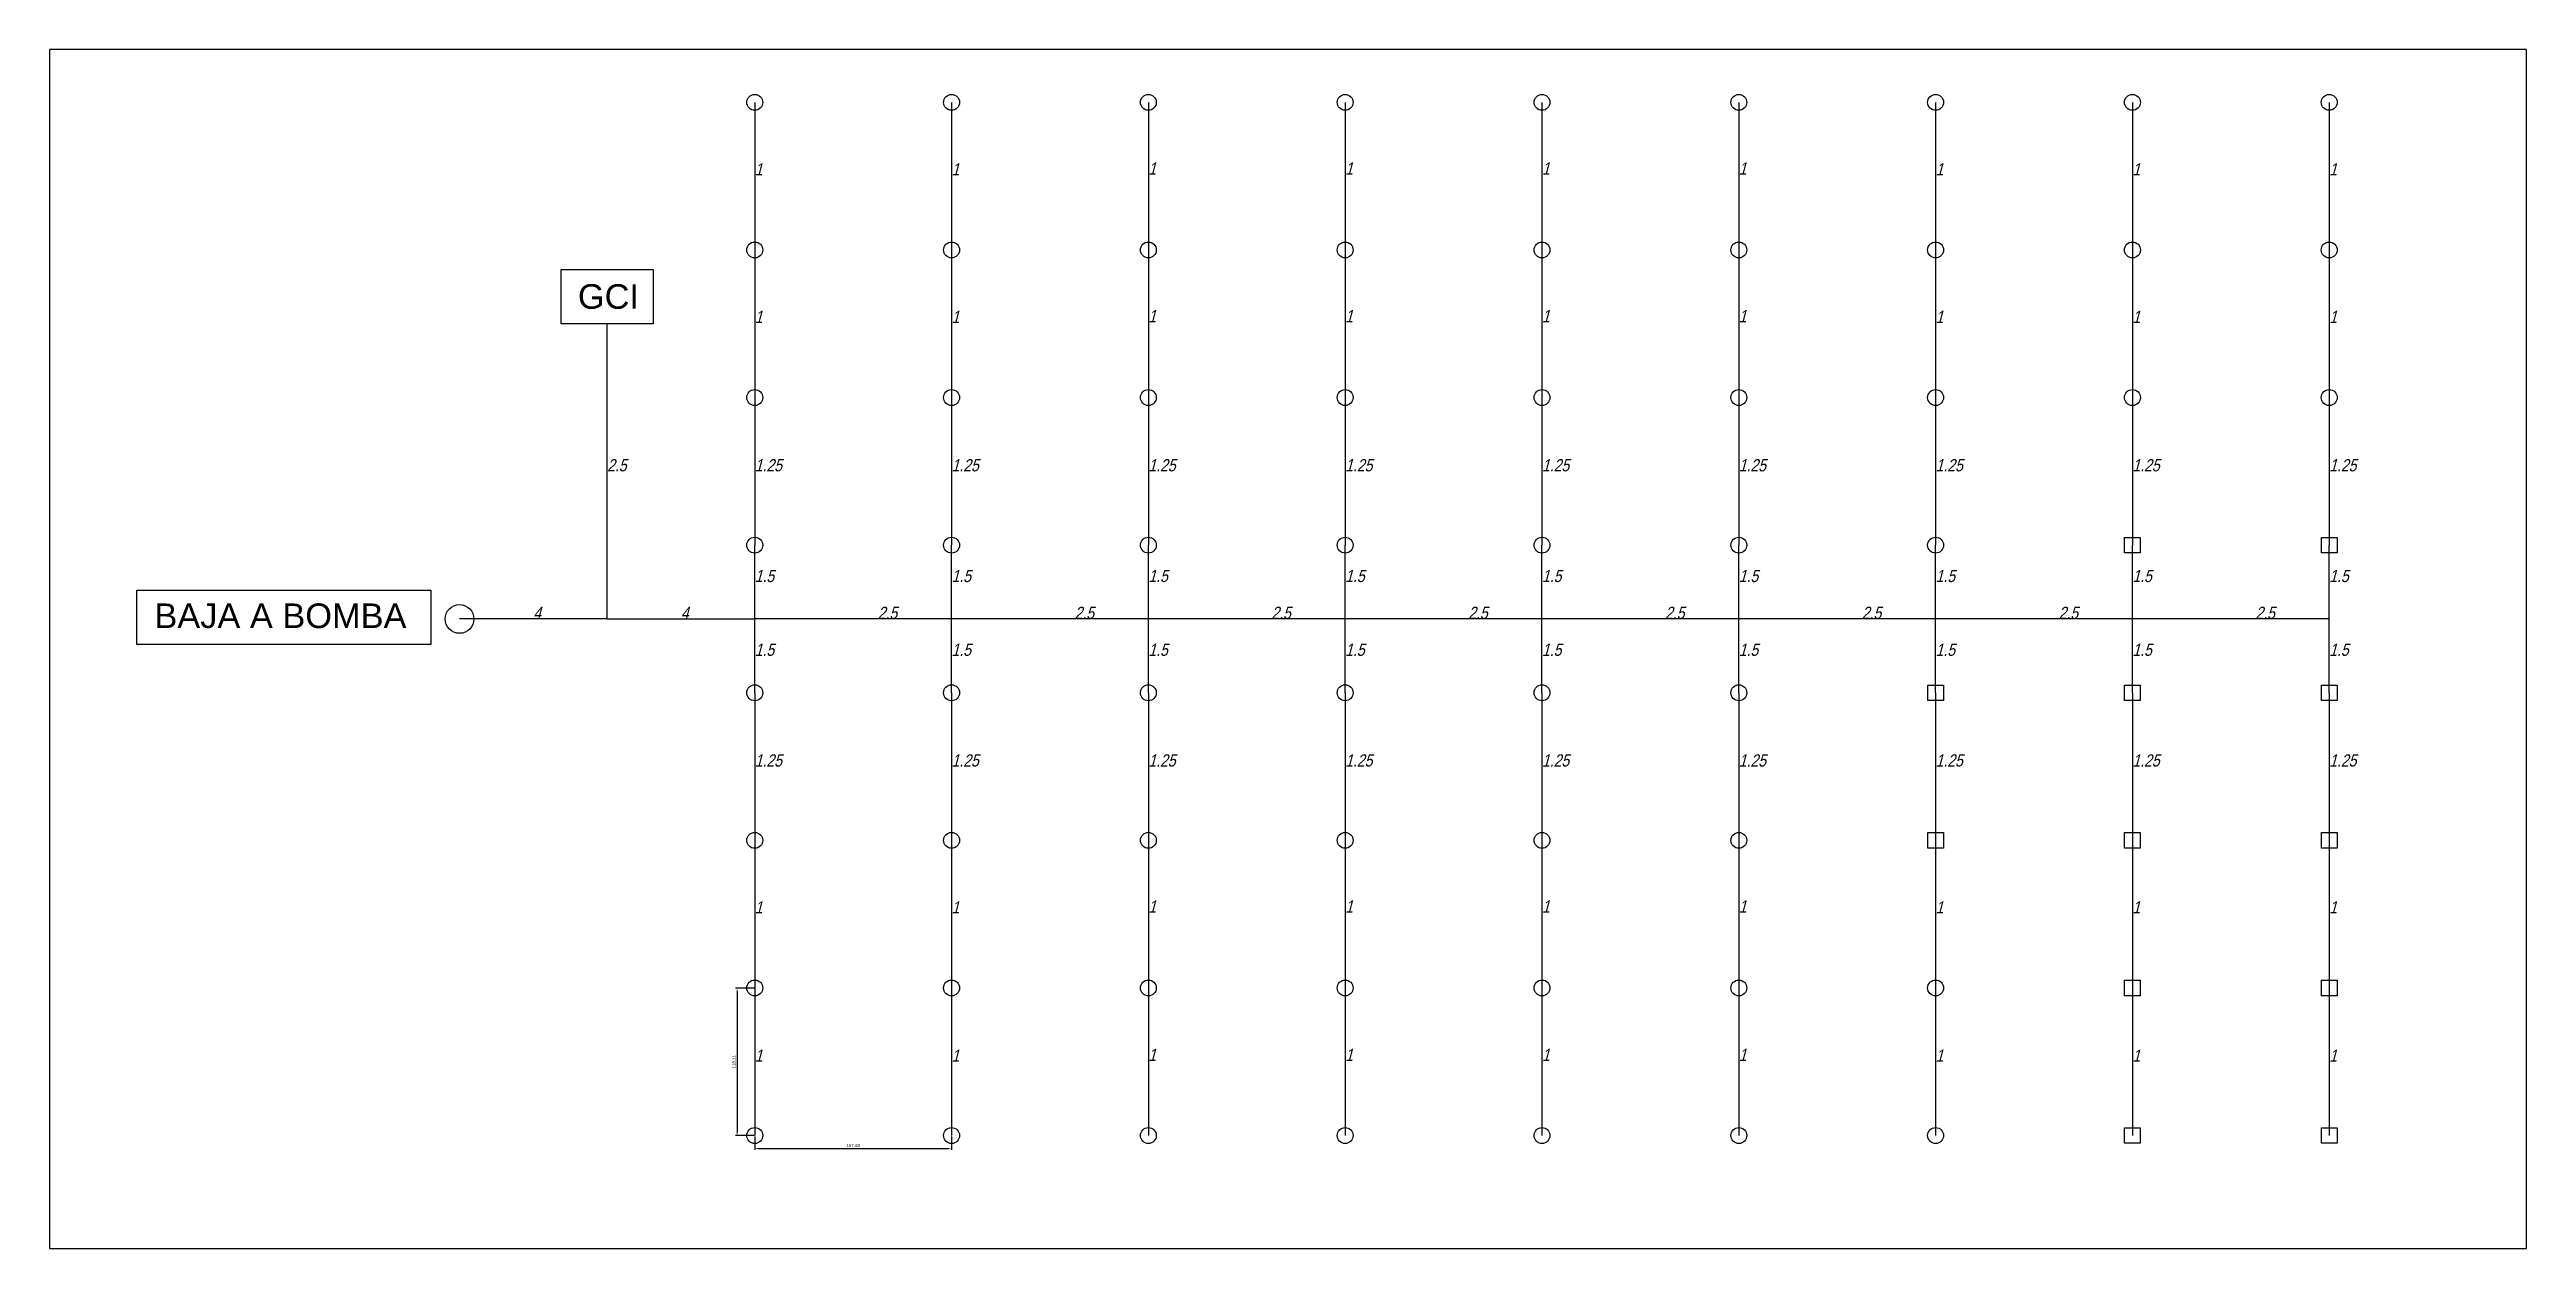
# Model space of a CAD drawing. Header units: millimetres. Extents: x 1280 to 3262, y 594 to 1554.
import ezdxf

# ---------------------------------------------------------------- set-up
doc = ezdxf.new("R2010")
doc.units = ezdxf.units.MM
for name, color, linetype in [('Alimentadores', 5, 'Continuous'), ('Diametros', 2, 'Continuous'), ('Ramales', 4, 'Continuous'), ('Rociadores', 7, 'Continuous')]:
    doc.layers.add(name, color=color, linetype=linetype)
doc.styles.add('ACI', font='technic_.ttf', dxfattribs={"oblique": 15})
doc.styles.get("Standard").update_dxf_attribs({"font": 'arial.ttf'})
doc.dimstyles.new('ISO-25', dxfattribs={"dimtxt": 2.5, "dimasz": 2.5, "dimexe": 1.25, "dimexo": 0.625, "dimtad": 1, "dimtxsty": 'Standard', "dimcen": 2.5, "dimadec": 0, "dimazin": 0, "dimtfac": 1, "dimtmove": 0, "dimatfit": 3, "dimfxl": 1, "dimarcsym": 0})

# ---------------------------------------------------------------- blocks, each defined once
blk = doc.blocks.new('Rociadores Cerrados')
at = {"layer": 'Rociadores', "color": 1}
blk.add_circle((0, 0), 6.36, dxfattribs=at)
blk = doc.blocks.new('Discharging Head Block - Rociadores Abiertos')
at = {"layer": 'Rociadores', "color": 3}
blk.add_lwpolyline([(-6.3, 6.2), (6.3, 6.2), (6.3, -6.2), (-6.3, -6.2)], close=True, dxfattribs=at)
blk = doc.blocks.new('*D5')
at = {"color": 0, "lineweight": -2, "transparency": 16777216}
for p, q in [((1844.1, 802.7), (1829.2, 802.7)), ((1830.5, 800.2), (1830.5, 687.1)), ((1844.1, 684.6), (1829.2, 684.6))]:
    blk.add_line(p, q, dxfattribs=at)
at = {"color": 0, "transparency": 16777216}
for points in [[(1830.1, 800.2), (1830.9, 800.2), (1830.5, 802.7)], [(1830.1, 687.1), (1830.9, 687.1), (1830.5, 684.6)]]:
    blk.add_solid(points, dxfattribs=at)
at = {"layer": 'Defpoints', "color": 0}
for p in [(1844.7, 802.7), (1830.5, 684.6), (1844.7, 684.6)]:
    blk.add_point(p, dxfattribs=at)
at = {"color": 0, "transparency": 16777216, "insert": (1828.3, 743.7), "char_height": 2.5, "attachment_point": 5, "rotation": 90}
blk.add_mtext('118,11', dxfattribs=at)
blk = doc.blocks.new('*D6')
at = {"color": 0, "lineweight": -2, "transparency": 16777216}
for p, q in [((1844.7, 684), (1844.7, 673.1)), ((1847.2, 674.4), (1999.7, 674.4)), ((2002.2, 684), (2002.2, 673.1))]:
    blk.add_line(p, q, dxfattribs=at)
at = {"color": 0, "transparency": 16777216}
for points in [[(1847.2, 674.8), (1847.2, 674), (1844.7, 674.4)], [(1999.7, 674.8), (1999.7, 674), (2002.2, 674.4)]]:
    blk.add_solid(points, dxfattribs=at)
at = {"layer": 'Defpoints', "color": 0}
for p in [(1844.7, 684.6), (2002.2, 684.6), (2002.2, 674.4)]:
    blk.add_point(p, dxfattribs=at)
at = {"color": 0, "transparency": 16777216, "insert": (1923.4, 676.5), "char_height": 2.5, "attachment_point": 5}
blk.add_mtext('157,48', dxfattribs=at)

msp = doc.modelspace()

# ---------------------------------------------------------------- linework, layer by layer
for points in [[(3262.347, 1553.672), (1280.392, 1553.672), (1280.392, 594.285), (3262.347, 594.285)], [(1689.834, 1377.608), (1763.318, 1377.608), (1763.318, 1334.245), (1689.834, 1334.245)], [(1350.345, 1121.033), (1585.524, 1121.033), (1585.524, 1077.669), (1350.345, 1077.669)]]:
    msp.add_lwpolyline(points, close=True)
msp.add_circle((1608.466, 1098.025), 11.477)
at = {"layer": 'Alimentadores'}
for p, q in [((1726.576, 1098.025), (1726.576, 1334.245)), ((1726.576, 1098.025), (1608.466, 1098.025)), ((1726.576, 1098.025), (1844.686, 1098.025)), ((2002.166, 1098.025), (1844.686, 1098.025)), ((2159.646, 1098.025), (2002.166, 1098.025)), ((2317.126, 1098.025), (2159.646, 1098.025)), ((2474.606, 1098.025), (2317.126, 1098.025)), ((2632.086, 1098.025), (2474.606, 1098.025)), ((2789.566, 1098.025), (2632.086, 1098.025)), ((2947.046, 1098.025), (2789.566, 1098.025)), ((3104.526, 1098.025), (2947.046, 1098.025))]:
    msp.add_line(p, q, dxfattribs=at)
at = {"layer": 'Ramales'}
for p, q in [((1844.686, 1511.41), (1844.686, 1393.3)), ((2002.166, 1511.41), (2002.166, 1393.3)), ((2159.646, 1511.41), (2159.646, 1393.3)), ((2317.126, 1511.41), (2317.126, 1393.3)), ((2474.606, 1511.41), (2474.606, 1393.3)), ((2632.086, 1511.41), (2632.086, 1393.3)), ((2789.566, 1511.41), (2789.566, 1393.3)), ((2947.046, 1511.41), (2947.046, 1393.3)), ((3104.526, 1511.41), (3104.526, 1393.3)), ((1844.686, 1393.3), (1844.686, 1275.19)), ((2002.166, 1393.3), (2002.166, 1275.19)), ((2159.646, 1393.3), (2159.646, 1275.19)), ((2317.126, 1393.3), (2317.126, 1275.19)), ((2474.606, 1393.3), (2474.606, 1275.19)), ((2632.086, 1393.3), (2632.086, 1275.19)), ((2789.566, 1393.3), (2789.566, 1275.19)), ((2947.046, 1393.3), (2947.046, 1275.19)), ((3104.526, 1393.3), (3104.526, 1275.19)), ((1844.686, 1275.19), (1844.686, 1157.08)), ((2002.166, 1275.19), (2002.166, 1157.08)), ((2159.646, 1275.19), (2159.646, 1157.08)), ((2317.126, 1275.19), (2317.126, 1157.08)), ((2474.606, 1275.19), (2474.606, 1157.08)), ((2632.086, 1275.19), (2632.086, 1157.08)), ((2789.566, 1275.19), (2789.566, 1157.08)), ((2947.046, 1275.19), (2947.046, 1157.08)), ((3104.526, 1275.19), (3104.526, 1157.08)), ((1844.686, 1098.025), (1844.686, 1157.08)), ((2002.166, 1098.025), (2002.166, 1157.08)), ((2159.646, 1098.025), (2159.646, 1157.08)), ((2317.126, 1098.025), (2317.126, 1157.08)), ((2474.606, 1098.025), (2474.606, 1157.08)), ((2632.086, 1098.025), (2632.086, 1157.08)), ((2789.566, 1098.025), (2789.566, 1157.08)), ((2947.046, 1098.025), (2947.046, 1157.08)), ((3104.526, 1098.025), (3104.526, 1157.08)), ((1844.686, 1038.97), (1844.686, 1098.025)), ((2002.166, 1038.97), (2002.166, 1098.025)), ((2159.646, 1038.97), (2159.646, 1098.025)), ((2317.126, 1038.97), (2317.126, 1098.025)), ((2474.606, 1038.97), (2474.606, 1098.025)), ((2632.086, 1038.97), (2632.086, 1098.025)), ((2789.566, 1038.97), (2789.566, 1098.025)), ((2947.046, 1038.97), (2947.046, 1098.025)), ((3104.526, 1038.97), (3104.526, 1098.025)), ((1844.686, 1038.97), (1844.686, 920.86)), ((2002.166, 1038.97), (2002.166, 920.86)), ((2159.646, 1038.97), (2159.646, 920.86)), ((2317.126, 1038.97), (2317.126, 920.86)), ((2474.606, 1038.97), (2474.606, 920.86)), ((2632.086, 1038.97), (2632.086, 920.86)), ((2789.566, 1038.97), (2789.566, 920.86)), ((2947.046, 1038.97), (2947.046, 920.86)), ((3104.526, 1038.97), (3104.526, 920.86)), ((1844.686, 920.86), (1844.686, 802.75)), ((2002.166, 920.86), (2002.166, 802.75)), ((2159.646, 920.86), (2159.646, 802.75)), ((2317.126, 920.86), (2317.126, 802.75)), ((2474.606, 920.86), (2474.606, 802.75)), ((2632.086, 920.86), (2632.086, 802.75)), ((2789.566, 920.86), (2789.566, 802.75)), ((2947.046, 920.86), (2947.046, 802.75)), ((3104.526, 920.86), (3104.526, 802.75)), ((1844.686, 802.75), (1844.686, 684.64)), ((2002.166, 802.75), (2002.166, 684.64)), ((2159.646, 802.75), (2159.646, 684.64)), ((2317.126, 802.75), (2317.126, 684.64)), ((2474.606, 802.75), (2474.606, 684.64)), ((2632.086, 802.75), (2632.086, 684.64)), ((2789.566, 802.75), (2789.566, 684.64)), ((2947.046, 802.75), (2947.046, 684.64)), ((3104.526, 802.75), (3104.526, 684.64))]:
    msp.add_line(p, q, dxfattribs=at)

# ---------------------------------------------------------------- block references
at = {"layer": 'Rociadores'}
for name, p in [('Rociadores Cerrados', (1844.686, 1511.41)), ('Rociadores Cerrados', (2002.166, 1511.41)), ('Rociadores Cerrados', (2159.646, 1511.41)), ('Rociadores Cerrados', (2317.126, 1511.41)), ('Rociadores Cerrados', (2474.606, 1511.41)), ('Rociadores Cerrados', (2632.086, 1511.41)), ('Rociadores Cerrados', (2789.566, 1511.41)), ('Rociadores Cerrados', (2947.046, 1511.41)), ('Rociadores Cerrados', (3104.526, 1511.41)), ('Rociadores Cerrados', (1844.686, 1393.3)), ('Rociadores Cerrados', (2002.166, 1393.3)), ('Rociadores Cerrados', (2159.646, 1393.3)), ('Rociadores Cerrados', (2317.126, 1393.3)), ('Rociadores Cerrados', (2474.606, 1393.3)), ('Rociadores Cerrados', (2632.086, 1393.3)), ('Rociadores Cerrados', (2789.566, 1393.3)), ('Rociadores Cerrados', (2947.046, 1393.3)), ('Rociadores Cerrados', (3104.526, 1393.3)), ('Rociadores Cerrados', (1844.686, 1275.19)), ('Rociadores Cerrados', (2002.166, 1275.19)), ('Rociadores Cerrados', (2159.646, 1275.19)), ('Rociadores Cerrados', (2317.126, 1275.19)), ('Rociadores Cerrados', (2474.606, 1275.19)), ('Rociadores Cerrados', (2632.086, 1275.19)), ('Rociadores Cerrados', (2789.566, 1275.19)), ('Rociadores Cerrados', (2947.046, 1275.19)), ('Rociadores Cerrados', (3104.526, 1275.19)), ('Rociadores Cerrados', (1844.686, 1157.08)), ('Rociadores Cerrados', (2002.166, 1157.08)), ('Rociadores Cerrados', (2159.646, 1157.08)), ('Rociadores Cerrados', (2317.126, 1157.08)), ('Rociadores Cerrados', (2474.606, 1157.08)), ('Rociadores Cerrados', (2632.086, 1157.08)), ('Rociadores Cerrados', (2789.566, 1157.08)), ('Discharging Head Block - Rociadores Abiertos', (2947.046, 1157.08)), ('Discharging Head Block - Rociadores Abiertos', (3104.526, 1157.08)), ('Rociadores Cerrados', (1844.686, 1038.97)), ('Rociadores Cerrados', (2002.166, 1038.97)), ('Rociadores Cerrados', (2159.646, 1038.97)), ('Rociadores Cerrados', (2317.126, 1038.97)), ('Rociadores Cerrados', (2474.606, 1038.97)), ('Rociadores Cerrados', (2632.086, 1038.97)), ('Discharging Head Block - Rociadores Abiertos', (2789.566, 1038.97)), ('Discharging Head Block - Rociadores Abiertos', (2947.046, 1038.97)), ('Discharging Head Block - Rociadores Abiertos', (3104.526, 1038.97)), ('Rociadores Cerrados', (1844.686, 920.86)), ('Rociadores Cerrados', (2002.166, 920.86)), ('Rociadores Cerrados', (2159.646, 920.86)), ('Rociadores Cerrados', (2317.126, 920.86)), ('Rociadores Cerrados', (2474.606, 920.86)), ('Rociadores Cerrados', (2632.086, 920.86)), ('Discharging Head Block - Rociadores Abiertos', (2789.566, 920.86)), ('Discharging Head Block - Rociadores Abiertos', (2947.046, 920.86)), ('Discharging Head Block - Rociadores Abiertos', (3104.526, 920.86)), ('Rociadores Cerrados', (1844.686, 802.75)), ('Rociadores Cerrados', (2002.166, 802.75)), ('Rociadores Cerrados', (2159.646, 802.75)), ('Rociadores Cerrados', (2317.126, 802.75)), ('Rociadores Cerrados', (2474.606, 802.75)), ('Rociadores Cerrados', (2632.086, 802.75)), ('Rociadores Cerrados', (2789.566, 802.75)), ('Discharging Head Block - Rociadores Abiertos', (2947.046, 802.75)), ('Discharging Head Block - Rociadores Abiertos', (3104.526, 802.75)), ('Rociadores Cerrados', (1844.686, 684.64)), ('Rociadores Cerrados', (2002.166, 684.64)), ('Rociadores Cerrados', (2159.646, 684.64)), ('Rociadores Cerrados', (2317.126, 684.64)), ('Rociadores Cerrados', (2474.606, 684.64)), ('Rociadores Cerrados', (2632.086, 684.64)), ('Rociadores Cerrados', (2789.566, 684.64)), ('Discharging Head Block - Rociadores Abiertos', (2947.046, 684.64)), ('Discharging Head Block - Rociadores Abiertos', (3104.526, 684.64))]:
    msp.add_blockref(name, p, dxfattribs=at)

# ---------------------------------------------------------------- texts
for s, p in [('GCI', (1703.16, 1346.209)), ('BAJA A BOMBA', (1364.31, 1090.751))]:
    msp.add_text(s, height=19.685).set_placement(p)
at = {"layer": 'Diametros', "style": 'ACI', "oblique": 15}
for s, p in [('1', (1844.686, 1452.98)), ('1', (2002.166, 1452.98)), ('1', (2159.646, 1453.605)), ('1', (2317.126, 1453.605)), ('1', (2474.606, 1453.605)), ('1', (2632.086, 1453.605)), ('1', (2789.566, 1452.98)), ('1', (2947.046, 1452.98)), ('1', (3104.526, 1452.98)), ('1', (1844.686, 1334.87)), ('1', (2002.166, 1334.87)), ('1', (2159.646, 1335.495)), ('1', (2317.126, 1335.495)), ('1', (2474.606, 1335.495)), ('1', (2632.086, 1335.495)), ('1', (2789.566, 1334.87)), ('1', (2947.046, 1334.87)), ('1', (3104.526, 1334.87)), ('2.5', (1726.576, 1216.135)), ('1.25', (1844.686, 1216.135)), ('1.25', (2002.166, 1216.135)), ('1.25', (2159.646, 1216.135)), ('1.25', (2317.126, 1216.135)), ('1.25', (2474.606, 1216.135)), ('1.25', (2632.086, 1216.135)), ('1.25', (2789.566, 1216.135)), ('1.25', (2947.046, 1216.135)), ('1.25', (3104.526, 1216.135)), ('1.5', (1844.686, 1127.552)), ('1.5', (2002.166, 1127.552)), ('1.5', (2159.646, 1127.552)), ('1.5', (2317.126, 1127.552)), ('1.5', (2474.606, 1127.552)), ('1.5', (2632.086, 1127.552)), ('1.5', (2789.566, 1127.552)), ('1.5', (2947.046, 1127.552)), ('1.5', (3104.526, 1127.552)), ('4', (1667.521, 1098.025)), ('4', (1785.631, 1098.025)), ('2.5', (1943.111, 1098.025)), ('2.5', (2100.591, 1098.025)), ('2.5', (2258.071, 1098.025)), ('2.5', (2415.551, 1098.025)), ('2.5', (2573.031, 1098.025)), ('2.5', (2730.511, 1098.025)), ('2.5', (2887.991, 1098.025)), ('2.5', (3045.471, 1098.025)), ('1.5', (1844.686, 1068.497)), ('1.5', (2002.166, 1068.497)), ('1.5', (2159.646, 1068.497)), ('1.5', (2317.126, 1068.497)), ('1.5', (2474.606, 1068.497)), ('1.5', (2632.086, 1068.497)), ('1.5', (2789.566, 1068.497)), ('1.5', (2947.046, 1068.497)), ('1.5', (3104.526, 1068.497)), ('1.25', (1844.686, 979.915)), ('1.25', (2002.166, 979.915)), ('1.25', (2159.646, 979.915)), ('1.25', (2317.126, 979.915)), ('1.25', (2474.606, 979.915)), ('1.25', (2632.086, 979.915)), ('1.25', (2789.566, 979.915)), ('1.25', (2947.046, 979.915)), ('1.25', (3104.526, 979.915)), ('1', (1844.686, 862.43)), ('1', (2002.166, 862.43)), ('1', (2159.646, 863.055)), ('1', (2317.126, 863.055)), ('1', (2474.606, 863.055)), ('1', (2632.086, 863.055)), ('1', (2789.566, 862.43)), ('1', (2947.046, 862.43)), ('1', (3104.526, 862.43)), ('1', (1844.686, 743.695)), ('1', (2002.166, 743.695)), ('1', (2159.646, 744.32)), ('1', (2317.126, 744.32)), ('1', (2474.606, 744.32)), ('1', (2632.086, 744.32)), ('1', (2789.566, 743.695)), ('1', (2947.046, 743.695)), ('1', (3104.526, 743.695))]:
    msp.add_text(s, height=9.75, dxfattribs=at).set_placement(p)

# ---------------------------------------------------------------- dimensions: what is measured, and where the dimension line sits
dim = msp.add_linear_dim(base=(1830.468, 684.64), p1=(1844.686, 802.75), p2=(1844.686, 684.64), angle=90, dimstyle='ISO-25')
dim.commit()
dim.dimension.update_dxf_attribs({"geometry": '*D5', "text_midpoint": (1828.341, 743.695)})
dim = msp.add_linear_dim(base=(2002.166, 674.379), p1=(1844.686, 684.64), p2=(2002.166, 684.64), dimstyle='ISO-25')
dim.commit()
dim.dimension.update_dxf_attribs({"geometry": '*D6', "text_midpoint": (1923.426, 676.506)})

doc.saveas('drawing.dxf')
